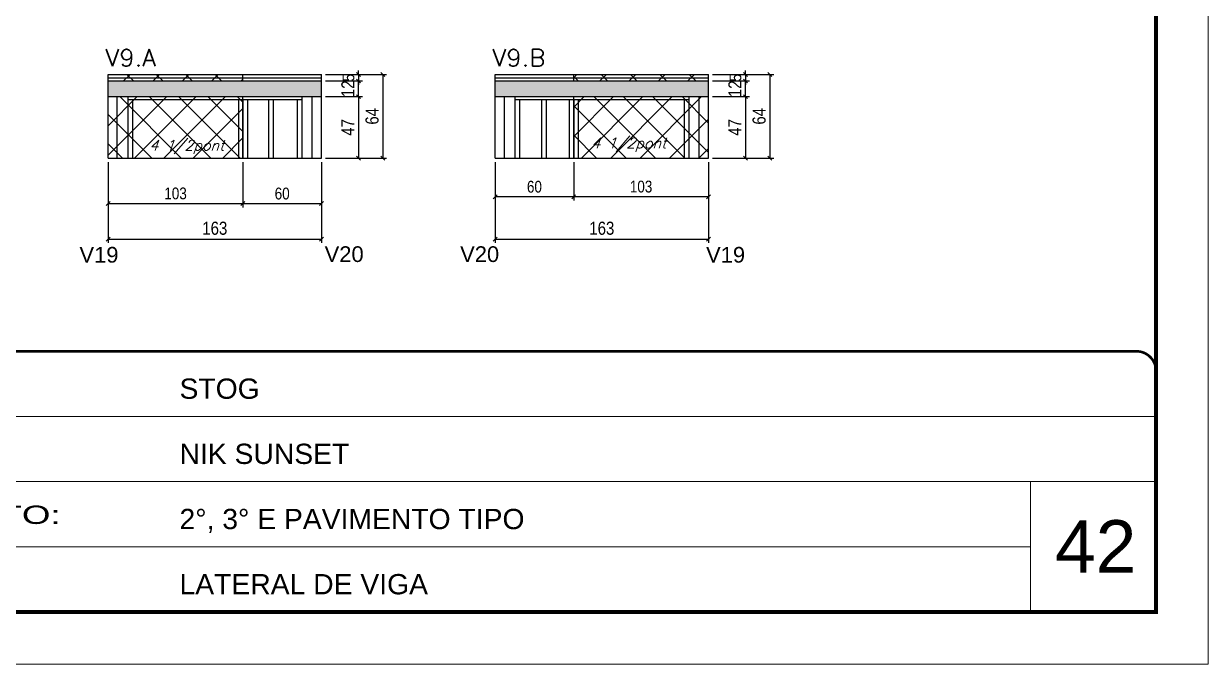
# Model space of a CAD drawing. Extents: x -10448 to -1189, y -11772 to 17235.
# Drawn here: x -8284 to -7378, y 4308 to 4798 of the extents above; entities that cross this region are included whole.
import ezdxf

# ---------------------------------------------------------------- set-up
doc = ezdxf.new("R2010")
doc.units = 0
doc.linetypes.add('CONTINUO', pattern=[0])
doc.linetypes.add('DASHED', pattern=[0.75, 0.5, -0.25])
for name, color, linetype in [('5', 5, 'Continuous'), ('COTA', 241, 'Continuous'), ('Painéis', 200, 'Continuous'), ('SARR_2.2x7', 40, 'Continuous'), ('SARR_3.5x7', 81, 'Continuous'), ('SARR_EDITAR', 141, 'Continuous'), ('texto', 7, 'Continuous')]:
    doc.layers.add(name, color=color, linetype=linetype)
for name, color, linetype, lineweight in [('CARIMBO', 255, 'Continuous', 9), ('Folhas', 255, 'Continuous', 9), ('Hachura', 251, 'Continuous', 9), ('SARRAFO DE PRESSAO', 251, 'DASHED', 9), ('Texto Seção', 7, 'Continuous', 15)]:
    doc.layers.add(name, color=color, linetype=linetype, lineweight=lineweight)
doc.styles.add('ARIAL', font='arial.ttf')
doc.styles.add('COTA TECNICA', font='techl___.ttf', dxfattribs={"height": 10})
doc.styles.add('COTA TECNICA-50', font='techl___.ttf', dxfattribs={"height": 9})
doc.styles.add('REGUA-120', font='ROMANS.shx', dxfattribs={"height": 15})
doc.styles.add('Romans', font='romans.shx')
doc.styles.get("Standard").update_dxf_attribs({"font": 'arial.ttf'})
doc.styles.add('Tecnologia', font='')
doc.styles.get('Tecnologia').set_extended_font_data('Forgotten Futurist')
doc.dimstyles.new('COTA PAINEL-50', dxfattribs={"dimtxt": 9, "dimasz": 3, "dimexe": 3, "dimexo": 3, "dimgap": 3, "dimtad": 1, "dimdec": 1, "dimzin": 12, "dimdsep": 46, "dimtxsty": 'COTA TECNICA-50', "dimblk1": 'OBLIQUE', "dimblk2": 'OBLIQUE', "dimsah": 1, "dimcen": 0.9, "dimclrd": 4, "dimclre": 4, "dimclrt": 240, "dimadec": 1, "dimazin": 3, "dimtfac": 1, "dimtdec": 1, "dimtmove": 0, "dimatfit": 3, "dimfxl": 1, "dimtolj": 1, "dimtzin": 12, "dimarcsym": 0})
doc.dimstyles.new('PAINEL', dxfattribs={"dimtxt": 10, "dimasz": 3, "dimexe": 3, "dimexo": 3, "dimgap": 3, "dimtad": 1, "dimdec": 1, "dimzin": 12, "dimdsep": 46, "dimtxsty": 'COTA TECNICA', "dimblk1": 'OBLIQUE', "dimblk2": 'OBLIQUE', "dimsah": 1, "dimcen": 0.9, "dimclrd": 4, "dimclre": 4, "dimclrt": 240, "dimadec": 1, "dimazin": 3, "dimtfac": 1, "dimtdec": 1, "dimtmove": 0, "dimatfit": 3, "dimfxl": 1, "dimtolj": 1, "dimtzin": 12, "dimarcsym": 0})
pattern_1 = [(45, (-139012.197, -18579.379), (-11.2253202, 11.2253202), []), (135, (-139012.197, -18579.379), (-11.2253202, -11.2253202), [])]
pattern_2 = [(45, (-138716.399, -18355.662), (-11.2253202, 11.2253202), []), (135, (-138716.399, -18355.662), (-11.2253202, -11.2253202), [])]

# ---------------------------------------------------------------- blocks, each defined once
blk = doc.blocks.new('9999999999')
at = {"color": 30, "linetype": 'CONTINUO'}
for p, q in [((98564.56, 34379.64), (99583.98, 34379.64)), ((98564.56, 34329.83), (99487.98, 34329.83)), ((99583.98, 34329.83), (99487.98, 34329.83)), ((99487.98, 34329.83), (99487.98, 34230.21)), ((98564.56, 34280.02), (99487.98, 34280.02))]:
    blk.add_line(p, q, dxfattribs=at)
at = {"color": 30, "linetype": 'CONTINUO', "const_width": 2}
blk.add_lwpolyline([(99583.98, 34230.21), (99583.98, 34414.45, 0.414214), (99568.98, 34429.45), (98228.98, 34429.45, 0.414214), (98213.98, 34414.45), (98213.98, 34245.21, 0.414214), (98228.98, 34230.21), (99583.98, 34230.21)], format="xyb", dxfattribs=at)
at = {"layer": 'Folhas'}
blk.add_lwpolyline([(98138.98, 34190.21), (99623.98, 34190.21), (99623.98, 35240.21), (98138.98, 35240.21)], close=True, dxfattribs=at)
at = {"layer": 'Folhas', "color": 30, "const_width": 3}
blk.add_lwpolyline([(98213.98, 34230.21), (99583.98, 34230.21), (99583.98, 35200.21), (98213.98, 35200.21)], close=True, dxfattribs=at)
at = {"color": 7, "linetype": 'Continuous', "ltscale": 5, "style": 'ARIAL'}
for s, height, p in [('STOG', 15.483, (98837.68, 34393.13)), ('NIK SUNSET', 15.483, (98837.68, 34343.32)), ('2°, 3° E PAVIMENTO TIPO', 15.4829, (98837.68, 34293.51)), ('LATERAL DE VIGA', 15.4829, (98837.68, 34243.7))]:
    blk.add_text(s, height=height, dxfattribs=at).set_placement(p)
at = {"layer": 'Folhas', "color": 7, "style": 'Tecnologia', "width": 1.5}
blk.add_text('PAVIMENTO:', height=14, dxfattribs=at).set_placement((98573.65, 34297.5))
blk = doc.blocks.new('_Oblique')
at = {"color": 0, "linetype": 'ByBlock', "lineweight": -2}
blk.add_line((-0.5, -0.5), (0.5, 0.5), dxfattribs=at)
blk = doc.blocks.new('*D1743')
at = {"layer": 'COTA', "color": 4, "linetype": 'ByBlock', "lineweight": -2, "transparency": 16777216}
for p, q in [((-8219.12, 4692.31), (-8219.12, 4630.49)), ((-8056.12, 4692.31), (-8056.12, 4630.49)), ((-8219.12, 4633.49), (-8056.12, 4633.49))]:
    blk.add_line(p, q, dxfattribs=at)
at = {"layer": 'Defpoints', "color": 0, "linetype": 'ByBlock', "transparency": 16777216}
for p in [(-8219.12, 4695.31), (-8056.12, 4695.31), (-8056.12, 4633.49)]:
    blk.add_point(p, dxfattribs=at)
at = {"layer": 'COTA', "color": 4, "linetype": 'ByBlock', "lineweight": -2, "transparency": 16777216, "xscale": 3, "yscale": 3, "zscale": 3, "rotation": 180}
blk.add_blockref('_Oblique', (-8219.12, 4633.49), dxfattribs=at)
at = {"layer": 'COTA', "color": 4, "linetype": 'ByBlock', "lineweight": -2, "transparency": 16777216, "xscale": 3, "yscale": 3, "zscale": 3}
blk.add_blockref('_Oblique', (-8056.12, 4633.49), dxfattribs=at)
at = {"layer": 'COTA', "color": 240, "linetype": 'ByBlock', "transparency": 16777216, "insert": (-8137.62, 4641.7), "char_height": 10, "attachment_point": 5, "style": 'COTA TECNICA'}
blk.add_mtext('\\A1;163', dxfattribs=at)
blk = doc.blocks.new('*D666')
at = {"layer": 'COTA', "color": 4, "linetype": 'ByBlock', "lineweight": -2, "transparency": 16777216}
for p, q in [((-8053.12, 4742.31), (-8024.84, 4742.31)), ((-8027.84, 4742.31), (-8027.84, 4695.31)), ((-8053.12, 4695.31), (-8024.84, 4695.31))]:
    blk.add_line(p, q, dxfattribs=at)
at = {"layer": 'Defpoints', "color": 0, "linetype": 'ByBlock', "transparency": 16777216}
for p in [(-8056.12, 4742.31), (-8056.12, 4695.31), (-8027.84, 4695.31)]:
    blk.add_point(p, dxfattribs=at)
at = {"layer": 'COTA', "color": 4, "linetype": 'ByBlock', "lineweight": -2, "transparency": 16777216, "xscale": 3, "yscale": 3, "zscale": 3}
for p, rotation in [((-8027.84, 4742.31), 90), ((-8027.84, 4695.31), 270)]:
    blk.add_blockref('_Oblique', p, dxfattribs=dict(at, rotation=rotation))
at = {"layer": 'COTA', "color": 240, "linetype": 'ByBlock', "transparency": 16777216, "insert": (-8035.92, 4718.81), "char_height": 10, "attachment_point": 5, "rotation": 90, "style": 'COTA TECNICA'}
blk.add_mtext('\\A1;47', dxfattribs=at)
blk = doc.blocks.new('*D667')
at = {"layer": 'COTA', "color": 4, "linetype": 'ByBlock', "lineweight": -2, "transparency": 16777216}
for p, q in [((-8053.12, 4754.31), (-8024.84, 4754.31)), ((-8027.84, 4742.31), (-8027.84, 4754.31)), ((-8053.12, 4742.31), (-8024.84, 4742.31))]:
    blk.add_line(p, q, dxfattribs=at)
at = {"layer": 'Defpoints', "color": 0, "linetype": 'ByBlock', "transparency": 16777216}
for p in [(-8056.12, 4754.31), (-8027.84, 4754.31), (-8056.12, 4742.31)]:
    blk.add_point(p, dxfattribs=at)
at = {"layer": 'COTA', "color": 4, "linetype": 'ByBlock', "lineweight": -2, "transparency": 16777216, "xscale": 3, "yscale": 3, "zscale": 3}
for p, rotation in [((-8027.84, 4754.31), 90), ((-8027.84, 4742.31), 270)]:
    blk.add_blockref('_Oblique', p, dxfattribs=dict(at, rotation=rotation))
at = {"layer": 'COTA', "color": 240, "linetype": 'ByBlock', "transparency": 16777216, "insert": (-8035.9, 4748.31), "char_height": 10, "attachment_point": 5, "rotation": 90, "style": 'COTA TECNICA'}
blk.add_mtext('\\A1;12', dxfattribs=at)
blk = doc.blocks.new('*D668')
at = {"layer": 'COTA', "color": 4, "linetype": 'ByBlock', "lineweight": -2, "transparency": 16777216}
for p, q in [((-8053.12, 4759.31), (-8006.26, 4759.31)), ((-8009.26, 4759.31), (-8009.26, 4695.31)), ((-8053.12, 4695.31), (-8006.26, 4695.31))]:
    blk.add_line(p, q, dxfattribs=at)
at = {"layer": 'Defpoints', "color": 0, "linetype": 'ByBlock', "transparency": 16777216}
for p in [(-8056.12, 4759.31), (-8056.12, 4695.31), (-8009.26, 4695.31)]:
    blk.add_point(p, dxfattribs=at)
at = {"layer": 'COTA', "color": 4, "linetype": 'ByBlock', "lineweight": -2, "transparency": 16777216, "xscale": 3, "yscale": 3, "zscale": 3}
for p, rotation in [((-8009.26, 4759.31), 90), ((-8009.26, 4695.31), 270)]:
    blk.add_blockref('_Oblique', p, dxfattribs=dict(at, rotation=rotation))
at = {"layer": 'COTA', "color": 240, "linetype": 'ByBlock', "transparency": 16777216, "insert": (-8017.36, 4727.31), "char_height": 10, "attachment_point": 5, "rotation": 90, "style": 'COTA TECNICA'}
blk.add_mtext('\\A1;64', dxfattribs=at)
blk = doc.blocks.new('*D1744')
at = {"layer": 'COTA', "color": 4, "linetype": 'ByBlock', "lineweight": -2, "transparency": 16777216}
for p, q in [((-8053.12, 4759.31), (-8024.84, 4759.31)), ((-8053.12, 4754.31), (-8024.84, 4754.31)), ((-8027.84, 4759.31), (-8027.84, 4762.31)), ((-8027.84, 4759.31), (-8027.84, 4754.31)), ((-8027.84, 4754.31), (-8027.84, 4751.31))]:
    blk.add_line(p, q, dxfattribs=at)
at = {"layer": 'Defpoints', "color": 0, "linetype": 'ByBlock', "transparency": 16777216}
for p in [(-8056.12, 4759.31), (-8056.12, 4754.31), (-8027.84, 4754.31)]:
    blk.add_point(p, dxfattribs=at)
at = {"layer": 'COTA', "color": 4, "linetype": 'ByBlock', "lineweight": -2, "transparency": 16777216, "xscale": 3, "yscale": 3, "zscale": 3}
for p, rotation in [((-8027.84, 4759.31), 270), ((-8027.84, 4754.31), 90)]:
    blk.add_blockref('_Oblique', p, dxfattribs=dict(at, rotation=rotation))
at = {"layer": 'COTA', "color": 240, "linetype": 'ByBlock', "transparency": 16777216, "insert": (-8035.44, 4756.81), "char_height": 9, "attachment_point": 5, "rotation": 90, "style": 'COTA TECNICA-50'}
blk.add_mtext('\\A1;5', dxfattribs=at)
blk = doc.blocks.new('*D1745')
at = {"layer": 'COTA', "color": 4, "linetype": 'ByBlock', "lineweight": -2, "transparency": 16777216}
for p, q in [((-7923.32, 4692.31), (-7923.32, 4630.49)), ((-7760.32, 4692.31), (-7760.32, 4630.49)), ((-7923.32, 4633.49), (-7760.32, 4633.49))]:
    blk.add_line(p, q, dxfattribs=at)
at = {"layer": 'Defpoints', "color": 0, "linetype": 'ByBlock', "transparency": 16777216}
for p in [(-7923.32, 4695.31), (-7760.32, 4695.31), (-7760.32, 4633.49)]:
    blk.add_point(p, dxfattribs=at)
at = {"layer": 'COTA', "color": 4, "linetype": 'ByBlock', "lineweight": -2, "transparency": 16777216, "xscale": 3, "yscale": 3, "zscale": 3, "rotation": 180}
blk.add_blockref('_Oblique', (-7923.32, 4633.49), dxfattribs=at)
at = {"layer": 'COTA', "color": 4, "linetype": 'ByBlock', "lineweight": -2, "transparency": 16777216, "xscale": 3, "yscale": 3, "zscale": 3}
blk.add_blockref('_Oblique', (-7760.32, 4633.49), dxfattribs=at)
at = {"layer": 'COTA', "color": 240, "linetype": 'ByBlock', "transparency": 16777216, "insert": (-7841.82, 4641.7), "char_height": 10, "attachment_point": 5, "style": 'COTA TECNICA'}
blk.add_mtext('\\A1;163', dxfattribs=at)
blk = doc.blocks.new('*D653')
at = {"layer": 'COTA', "color": 4, "linetype": 'ByBlock', "lineweight": -2, "transparency": 16777216}
for p, q in [((-7757.32, 4742.31), (-7729.04, 4742.31)), ((-7732.04, 4742.31), (-7732.04, 4695.31)), ((-7757.32, 4695.31), (-7729.04, 4695.31))]:
    blk.add_line(p, q, dxfattribs=at)
at = {"layer": 'Defpoints', "color": 0, "linetype": 'ByBlock', "transparency": 16777216}
for p in [(-7760.32, 4742.31), (-7760.32, 4695.31), (-7732.04, 4695.31)]:
    blk.add_point(p, dxfattribs=at)
at = {"layer": 'COTA', "color": 4, "linetype": 'ByBlock', "lineweight": -2, "transparency": 16777216, "xscale": 3, "yscale": 3, "zscale": 3}
for p, rotation in [((-7732.04, 4742.31), 90), ((-7732.04, 4695.31), 270)]:
    blk.add_blockref('_Oblique', p, dxfattribs=dict(at, rotation=rotation))
at = {"layer": 'COTA', "color": 240, "linetype": 'ByBlock', "transparency": 16777216, "insert": (-7740.12, 4718.81), "char_height": 10, "attachment_point": 5, "rotation": 90, "style": 'COTA TECNICA'}
blk.add_mtext('\\A1;47', dxfattribs=at)
blk = doc.blocks.new('*D654')
at = {"layer": 'COTA', "color": 4, "linetype": 'ByBlock', "lineweight": -2, "transparency": 16777216}
for p, q in [((-7757.32, 4754.31), (-7729.04, 4754.31)), ((-7732.04, 4742.31), (-7732.04, 4754.31)), ((-7757.32, 4742.31), (-7729.04, 4742.31))]:
    blk.add_line(p, q, dxfattribs=at)
at = {"layer": 'Defpoints', "color": 0, "linetype": 'ByBlock', "transparency": 16777216}
for p in [(-7760.32, 4754.31), (-7732.04, 4754.31), (-7760.32, 4742.31)]:
    blk.add_point(p, dxfattribs=at)
at = {"layer": 'COTA', "color": 4, "linetype": 'ByBlock', "lineweight": -2, "transparency": 16777216, "xscale": 3, "yscale": 3, "zscale": 3}
for p, rotation in [((-7732.04, 4754.31), 90), ((-7732.04, 4742.31), 270)]:
    blk.add_blockref('_Oblique', p, dxfattribs=dict(at, rotation=rotation))
at = {"layer": 'COTA', "color": 240, "linetype": 'ByBlock', "transparency": 16777216, "insert": (-7740.1, 4748.31), "char_height": 10, "attachment_point": 5, "rotation": 90, "style": 'COTA TECNICA'}
blk.add_mtext('\\A1;12', dxfattribs=at)
blk = doc.blocks.new('*D655')
at = {"layer": 'COTA', "color": 4, "linetype": 'ByBlock', "lineweight": -2, "transparency": 16777216}
for p, q in [((-7757.32, 4759.31), (-7710.46, 4759.31)), ((-7713.46, 4759.31), (-7713.46, 4695.31)), ((-7757.32, 4695.31), (-7710.46, 4695.31))]:
    blk.add_line(p, q, dxfattribs=at)
at = {"layer": 'Defpoints', "color": 0, "linetype": 'ByBlock', "transparency": 16777216}
for p in [(-7760.32, 4759.31), (-7760.32, 4695.31), (-7713.46, 4695.31)]:
    blk.add_point(p, dxfattribs=at)
at = {"layer": 'COTA', "color": 4, "linetype": 'ByBlock', "lineweight": -2, "transparency": 16777216, "xscale": 3, "yscale": 3, "zscale": 3}
for p, rotation in [((-7713.46, 4759.31), 90), ((-7713.46, 4695.31), 270)]:
    blk.add_blockref('_Oblique', p, dxfattribs=dict(at, rotation=rotation))
at = {"layer": 'COTA', "color": 240, "linetype": 'ByBlock', "transparency": 16777216, "insert": (-7721.56, 4727.31), "char_height": 10, "attachment_point": 5, "rotation": 90, "style": 'COTA TECNICA'}
blk.add_mtext('\\A1;64', dxfattribs=at)
blk = doc.blocks.new('*D1731')
at = {"layer": 'COTA', "color": 4, "linetype": 'ByBlock', "lineweight": -2, "transparency": 16777216}
for p, q in [((-7757.32, 4759.31), (-7729.04, 4759.31)), ((-7757.32, 4754.31), (-7729.04, 4754.31)), ((-7732.04, 4759.31), (-7732.04, 4762.31)), ((-7732.04, 4759.31), (-7732.04, 4754.31)), ((-7732.04, 4754.31), (-7732.04, 4751.31))]:
    blk.add_line(p, q, dxfattribs=at)
at = {"layer": 'Defpoints', "color": 0, "linetype": 'ByBlock', "transparency": 16777216}
for p in [(-7760.32, 4759.31), (-7760.32, 4754.31), (-7732.04, 4754.31)]:
    blk.add_point(p, dxfattribs=at)
at = {"layer": 'COTA', "color": 4, "linetype": 'ByBlock', "lineweight": -2, "transparency": 16777216, "xscale": 3, "yscale": 3, "zscale": 3}
for p, rotation in [((-7732.04, 4759.31), 270), ((-7732.04, 4754.31), 90)]:
    blk.add_blockref('_Oblique', p, dxfattribs=dict(at, rotation=rotation))
at = {"layer": 'COTA', "color": 240, "linetype": 'ByBlock', "transparency": 16777216, "insert": (-7739.64, 4756.81), "char_height": 9, "attachment_point": 5, "rotation": 90, "style": 'COTA TECNICA-50'}
blk.add_mtext('\\A1;5', dxfattribs=at)
blk = doc.blocks.new('*D1732')
at = {"layer": 'COTA', "color": 4, "linetype": 'ByBlock', "lineweight": -2, "transparency": 16777216}
for p, q in [((-8219.12, 4692.31), (-8219.12, 4657.62)), ((-8116.12, 4692.31), (-8116.12, 4657.62)), ((-8219.12, 4660.62), (-8116.12, 4660.62))]:
    blk.add_line(p, q, dxfattribs=at)
at = {"layer": 'Defpoints', "color": 0, "linetype": 'ByBlock', "transparency": 16777216}
for p in [(-8219.12, 4695.31), (-8116.12, 4695.31), (-8116.12, 4660.62)]:
    blk.add_point(p, dxfattribs=at)
at = {"layer": 'COTA', "color": 4, "linetype": 'ByBlock', "lineweight": -2, "transparency": 16777216, "xscale": 3, "yscale": 3, "zscale": 3, "rotation": 180}
blk.add_blockref('_Oblique', (-8219.12, 4660.62), dxfattribs=at)
at = {"layer": 'COTA', "color": 4, "linetype": 'ByBlock', "lineweight": -2, "transparency": 16777216, "xscale": 3, "yscale": 3, "zscale": 3}
blk.add_blockref('_Oblique', (-8116.12, 4660.62), dxfattribs=at)
at = {"layer": 'COTA', "color": 240, "linetype": 'ByBlock', "transparency": 16777216, "insert": (-8167.62, 4668.32), "char_height": 9, "attachment_point": 5, "style": 'COTA TECNICA-50'}
blk.add_mtext('\\A1;103', dxfattribs=at)
blk = doc.blocks.new('*D1733')
at = {"layer": 'COTA', "color": 4, "linetype": 'ByBlock', "lineweight": -2, "transparency": 16777216}
for p, q in [((-8116.12, 4692.31), (-8116.12, 4657.62)), ((-8056.12, 4692.31), (-8056.12, 4657.62)), ((-8116.12, 4660.62), (-8056.12, 4660.62))]:
    blk.add_line(p, q, dxfattribs=at)
at = {"layer": 'Defpoints', "color": 0, "linetype": 'ByBlock', "transparency": 16777216}
for p in [(-8116.12, 4695.31), (-8056.12, 4695.31), (-8056.12, 4660.62)]:
    blk.add_point(p, dxfattribs=at)
at = {"layer": 'COTA', "color": 4, "linetype": 'ByBlock', "lineweight": -2, "transparency": 16777216, "xscale": 3, "yscale": 3, "zscale": 3, "rotation": 180}
blk.add_blockref('_Oblique', (-8116.12, 4660.62), dxfattribs=at)
at = {"layer": 'COTA', "color": 4, "linetype": 'ByBlock', "lineweight": -2, "transparency": 16777216, "xscale": 3, "yscale": 3, "zscale": 3}
blk.add_blockref('_Oblique', (-8056.12, 4660.62), dxfattribs=at)
at = {"layer": 'COTA', "color": 240, "linetype": 'ByBlock', "transparency": 16777216, "insert": (-8086.12, 4668.21), "char_height": 9, "attachment_point": 5, "style": 'COTA TECNICA-50'}
blk.add_mtext('\\A1;60', dxfattribs=at)
blk = doc.blocks.new('*D1734')
at = {"layer": 'COTA', "color": 4, "linetype": 'ByBlock', "lineweight": -2, "transparency": 16777216}
for p, q in [((-7863.32, 4692.31), (-7863.32, 4662.84)), ((-7760.32, 4692.31), (-7760.32, 4662.84)), ((-7760.32, 4665.84), (-7863.32, 4665.84))]:
    blk.add_line(p, q, dxfattribs=at)
at = {"layer": 'Defpoints', "color": 0, "linetype": 'ByBlock', "transparency": 16777216}
for p in [(-7863.32, 4695.31), (-7760.32, 4695.31), (-7863.32, 4665.84)]:
    blk.add_point(p, dxfattribs=at)
at = {"layer": 'COTA', "color": 4, "linetype": 'ByBlock', "lineweight": -2, "transparency": 16777216, "xscale": 3, "yscale": 3, "zscale": 3, "rotation": 180}
blk.add_blockref('_Oblique', (-7863.32, 4665.84), dxfattribs=at)
at = {"layer": 'COTA', "color": 4, "linetype": 'ByBlock', "lineweight": -2, "transparency": 16777216, "xscale": 3, "yscale": 3, "zscale": 3}
blk.add_blockref('_Oblique', (-7760.32, 4665.84), dxfattribs=at)
at = {"layer": 'COTA', "color": 240, "linetype": 'ByBlock', "transparency": 16777216, "insert": (-7811.82, 4673.54), "char_height": 9, "attachment_point": 5, "style": 'COTA TECNICA-50'}
blk.add_mtext('\\A1;103', dxfattribs=at)
blk = doc.blocks.new('*D1735')
at = {"layer": 'COTA', "color": 4, "linetype": 'ByBlock', "lineweight": -2, "transparency": 16777216}
for p, q in [((-7923.32, 4692.31), (-7923.32, 4662.84)), ((-7863.32, 4692.31), (-7863.32, 4662.84)), ((-7863.32, 4665.84), (-7923.32, 4665.84))]:
    blk.add_line(p, q, dxfattribs=at)
at = {"layer": 'Defpoints', "color": 0, "linetype": 'ByBlock', "transparency": 16777216}
for p in [(-7923.32, 4695.31), (-7863.32, 4695.31), (-7923.32, 4665.84)]:
    blk.add_point(p, dxfattribs=at)
at = {"layer": 'COTA', "color": 4, "linetype": 'ByBlock', "lineweight": -2, "transparency": 16777216, "xscale": 3, "yscale": 3, "zscale": 3, "rotation": 180}
blk.add_blockref('_Oblique', (-7923.32, 4665.84), dxfattribs=at)
at = {"layer": 'COTA', "color": 4, "linetype": 'ByBlock', "lineweight": -2, "transparency": 16777216, "xscale": 3, "yscale": 3, "zscale": 3}
blk.add_blockref('_Oblique', (-7863.32, 4665.84), dxfattribs=at)
at = {"layer": 'COTA', "color": 240, "linetype": 'ByBlock', "transparency": 16777216, "insert": (-7893.32, 4673.43), "char_height": 9, "attachment_point": 5, "style": 'COTA TECNICA-50'}
blk.add_mtext('\\A1;60', dxfattribs=at)

msp = doc.modelspace()

# ---------------------------------------------------------------- hatches: boundary and pattern name
at = {"layer": 'COTA', "linetype": 'ByBlock'}
h = msp.add_hatch(dxfattribs=at)
h.set_pattern_fill('AR-CONC', color=256, scale=0.03)
h.set_pattern_definition([(50, (-142254.557, -26633.3787), (5.46554007, -0.47817257), [0.5715, -6.2865]), (355, (-142254.557, -26633.379), (-1.05730264, 5.73170536), [0.4572, -5.02921753]), (100.4514447, (-142254.102, -26633.4186), (4.40823741, 5.25353256), [0.48570026, -5.34270734]), (46.1842, (-142254.557, -26631.855), (8.13237123, -1.26126984), [0.85725, -9.42975]), (96.6355576, (-142253.8795, -26631.96), (7.122124, 7.42278374), [0.7285507, -8.01406824]), (351.184151, (-142254.557, -26631.855), (7.122124, 7.42278374), [0.685799, -7.54379196]), (21, (-142253.795, -26632.2357), (4.54843174, -3.06795595), [0.5715, -6.2865]), (326, (-142253.795, -26632.236), (1.85406085, 5.52563898), [0.4572, -5.0292]), (71.451445, (-142253.416, -26632.4914), (6.40249258, 2.45768307), [0.48570026, -5.34269813]), (37.5, (-142254.5572, -26633.3787), (0.092658098, 2.536651166), [0, -4.96824, 0, -5.1054, 0, -5.04825]), (7.5, (-142254.5572, -26633.3787), (2.004589875, 3.005417245), [0, -2.91084, 0, -4.85394, 0, -1.92405]), (327.5, (-142256.2565, -26633.3787), (4.067717855, -0.17186232), [0, -1.905, 0, -5.9436, 0, -7.8867]), (317.5, (-142257.0185, -26633.3787), (4.44387544, 0.76279473), [0, -2.4765, 0, -3.94716, 0, -5.6007])])
h.paths.add_polyline_path([(-8056.12, 4742.31), (-8056.12, 4754.31), (-8219.12, 4754.31), (-8219.12, 4742.31)])
h = msp.add_hatch(dxfattribs=at)
h.set_pattern_fill('AR-CONC', color=256, scale=0.03)
h.set_pattern_definition([(50, (-141958.759, -26409.6623), (5.46554007, -0.47817257), [0.5715, -6.2865]), (355, (-141958.759, -26409.6623), (-1.05730264, 5.73170536), [0.4572, -5.02921753]), (100.4514447, (-141958.3034, -26409.702), (4.40823741, 5.25353256), [0.48570026, -5.34270734]), (46.1842, (-141958.759, -26408.1383), (8.13237123, -1.26126984), [0.85725, -9.42975]), (96.6355576, (-141958.081, -26408.2435), (7.122124, 7.42278374), [0.7285507, -8.01406824]), (351.184151, (-141958.759, -26408.138), (7.122124, 7.42278374), [0.685799, -7.54379196]), (21, (-141957.997, -26408.5193), (4.54843174, -3.06795595), [0.5715, -6.2865]), (326, (-141957.997, -26408.5193), (1.85406085, 5.52563898), [0.4572, -5.0292]), (71.451445, (-141957.618, -26408.775), (6.40249258, 2.45768307), [0.48570026, -5.34269813]), (37.5, (-141958.7589, -26409.6623), (0.092658098, 2.536651166), [0, -4.96824, 0, -5.1054, 0, -5.04825]), (7.5, (-141958.759, -26409.6623), (2.004589875, 3.005417245), [0, -2.91084, 0, -4.85394, 0, -1.92405]), (327.5, (-141960.4581, -26409.6623), (4.067717855, -0.17186232), [0, -1.905, 0, -5.9436, 0, -7.8867]), (317.5, (-141961.22, -26409.6623), (4.44387544, 0.76279473), [0, -2.4765, 0, -3.94716, 0, -5.6007])])
h.paths.add_polyline_path([(-7760.32, 4742.31), (-7760.32, 4754.31), (-7923.32, 4754.31), (-7923.32, 4742.31)])
at = {"layer": 'Hachura', "linetype": 'ByBlock'}
h = msp.add_hatch(dxfattribs=at)
h.set_pattern_fill('ANSI37', color=256, scale=5)
h.set_pattern_definition(pattern_1)
h.paths.add_polyline_path([(-8219.12, 4759.31), (-8219.12, 4754.31), (-8116.12, 4754.31), (-8116.12, 4759.31)])
h = msp.add_hatch(dxfattribs=at)
h.set_pattern_fill('ANSI37', color=256, scale=5)
h.set_pattern_definition(pattern_2)
h.paths.add_polyline_path([(-7863.32, 4759.31), (-7863.32, 4754.31), (-7760.32, 4754.31), (-7760.32, 4759.31)])
h = msp.add_hatch(dxfattribs=at)
h.set_pattern_fill('ANSI37', color=256, scale=5)
h.set_pattern_definition(pattern_1)
h.paths.add_polyline_path([(-8116.12, 4695.31), (-8116.12, 4742.31), (-8219.12, 4742.31), (-8219.12, 4695.31)])
h = msp.add_hatch(dxfattribs=at)
h.set_pattern_fill('ANSI37', color=256, scale=5)
h.set_pattern_definition(pattern_2)
h.paths.add_polyline_path([(-7863.32, 4742.31), (-7863.32, 4695.31), (-7760.32, 4695.31), (-7760.32, 4742.31)])

# ---------------------------------------------------------------- linework, layer by layer
at = {"layer": 'COTA', "linetype": 'ByBlock'}
for p, q in [((-8219.12, 4742.31), (-8219.12, 4754.31)), ((-8056.12, 4742.31), (-8056.12, 4754.31)), ((-7923.32, 4742.31), (-7923.32, 4754.31)), ((-7760.32, 4742.31), (-7760.32, 4754.31))]:
    msp.add_line(p, q, dxfattribs=at)
at = {"layer": 'Painéis', "linetype": 'ByBlock'}
for p, q in [((-8219.12, 4759.31), (-8056.12, 4759.31)), ((-8219.12, 4754.31), (-8219.12, 4759.31)), ((-8219.12, 4754.31), (-8056.12, 4754.31)), ((-8116.12, 4754.31), (-8116.12, 4759.31)), ((-8056.12, 4754.31), (-8056.12, 4759.31)), ((-7923.32, 4759.31), (-7760.32, 4759.31)), ((-7923.32, 4754.31), (-7923.32, 4759.31)), ((-7923.32, 4754.31), (-7760.32, 4754.31)), ((-7863.32, 4754.31), (-7863.32, 4759.31)), ((-7760.32, 4754.31), (-7760.32, 4759.31)), ((-8219.12, 4742.31), (-8056.12, 4742.31)), ((-8219.12, 4695.31), (-8219.12, 4742.31)), ((-8116.12, 4695.31), (-8116.12, 4742.31)), ((-8056.12, 4695.31), (-8056.12, 4742.31)), ((-7923.32, 4742.31), (-7760.32, 4742.31)), ((-7923.32, 4695.31), (-7923.32, 4742.31)), ((-7863.32, 4695.31), (-7863.32, 4742.31)), ((-7760.32, 4695.31), (-7760.32, 4742.31)), ((-8219.12, 4695.31), (-8056.12, 4695.31)), ((-7923.32, 4695.31), (-7760.32, 4695.31))]:
    msp.add_line(p, q, dxfattribs=at)
at = {"layer": 'SARR_2.2x7', "linetype": 'Continuous'}
for p, q in [((-8212.12, 4695.31), (-8212.12, 4742.31)), ((-8204.12, 4740.11), (-8116.12, 4740.11)), ((-8116.12, 4740.11), (-8071.12, 4740.11)), ((-8063.12, 4695.31), (-8063.12, 4742.31)), ((-7916.32, 4695.31), (-7916.32, 4742.31)), ((-7908.32, 4740.11), (-7863.32, 4740.11)), ((-7863.32, 4740.11), (-7775.32, 4740.11)), ((-7767.32, 4695.31), (-7767.32, 4742.31))]:
    msp.add_line(p, q, dxfattribs=at)
at = {"layer": 'SARR_3.5x7'}
for p, q in [((-8204.12, 4742.31), (-8204.12, 4695.31)), ((-8200.62, 4740.11), (-8200.62, 4695.31)), ((-8119.62, 4740.11), (-8119.62, 4695.31)), ((-8116.12, 4740.11), (-8116.12, 4695.31)), ((-8112.62, 4740.11), (-8112.62, 4695.31)), ((-8096.62, 4740.11), (-8096.62, 4695.31)), ((-8093.12, 4740.11), (-8093.12, 4695.31)), ((-8074.62, 4740.11), (-8074.62, 4695.31)), ((-8071.12, 4742.31), (-8071.12, 4695.31)), ((-7908.32, 4742.31), (-7908.32, 4695.31)), ((-7904.82, 4740.11), (-7904.82, 4695.31)), ((-7887.82, 4740.11), (-7887.82, 4695.31)), ((-7884.32, 4740.11), (-7884.32, 4695.31)), ((-7866.82, 4740.11), (-7866.82, 4695.31)), ((-7863.32, 4740.11), (-7863.32, 4695.31)), ((-7859.82, 4740.11), (-7859.82, 4695.31)), ((-7778.82, 4740.11), (-7778.82, 4695.31)), ((-7775.32, 4742.31), (-7775.32, 4695.31)), ((-8204.12, 4695.31), (-8200.62, 4695.31)), ((-8074.62, 4695.31), (-8071.12, 4695.31)), ((-7908.32, 4695.31), (-7904.82, 4695.31)), ((-7778.82, 4695.31), (-7775.32, 4695.31))]:
    msp.add_line(p, q, dxfattribs=at)
at = {"layer": 'SARR_EDITAR'}
for p, q in [((-8219.12, 4756.81), (-8116.12, 4756.81)), ((-8116.12, 4756.81), (-8056.12, 4756.81)), ((-7923.32, 4756.81), (-7863.32, 4756.81)), ((-7863.32, 4756.81), (-7760.32, 4756.81))]:
    msp.add_line(p, q, dxfattribs=at)

# ---------------------------------------------------------------- block references
at = {"layer": 'SARRAFO DE PRESSAO', "color": 6, "linetype": 'ByBlock'}
msp.add_blockref('9999999999', (-107002.26, -29881.73), dxfattribs=at)

# ---------------------------------------------------------------- texts
at = {"layer": '5', "linetype": 'Continuous'}
for s, rotation, p in [('V19', 0.00004, (-8241.04, 4615.47)), ('V20', 359.99996, (-8053.65, 4615.95)), ('V20', 0.00004, (-7950.1, 4615.95)), ('V19', 359.99996, (-7762.13, 4615.47))]:
    msp.add_text(s, height=12, rotation=rotation, dxfattribs=at).set_placement(p)
at = {"layer": 'CARIMBO', "style": 'ARIAL'}
msp.add_text('42', height=40, dxfattribs=at).set_placement((-7495.42, 4378.62))
at = {"layer": 'texto', "color": 2, "char_height": 8, "attachment_point": 5, "style": 'Romans'}
for insert in [(-8159.01, 4703.85), (-7821.21, 4705.57)]:
    msp.add_mtext('{\\Q19;\\C256;4 1/2pont}', dxfattribs=dict(at, insert=insert))
at = {"layer": 'Texto Seção', "style": 'REGUA-120', "width": 1.05}
for s, p in [('V9.A', (-8221.12, 4765.5)), ('V9.B', (-7925.32, 4765.5))]:
    msp.add_text(s, height=13, dxfattribs=at).set_placement(p)

# ---------------------------------------------------------------- dimensions: what is measured, and where the dimension line sits
at = {"layer": 'COTA', "linetype": 'ByBlock'}
for base, p1, p2, dimstyle, picture, middle in [((-8027.84, 4754.31), (-8056.12, 4759.31), (-8056.12, 4754.31), 'COTA PAINEL-50', '*D1744', (-8027.84, 4756.81)), ((-8027.84, 4754.31), (-8056.12, 4742.31), (-8056.12, 4754.31), 'PAINEL', '*D667', (-8027.84, 4748.31)), ((-7732.04, 4754.31), (-7760.32, 4759.31), (-7760.32, 4754.31), 'COTA PAINEL-50', '*D1731', (-7732.04, 4756.81)), ((-7732.04, 4754.31), (-7760.32, 4742.31), (-7760.32, 4754.31), 'PAINEL', '*D654', (-7732.04, 4748.31))]:
    dim = msp.add_linear_dim(base=base, p1=p1, p2=p2, angle=90, dimstyle=dimstyle, dxfattribs=at)
    dim.commit()
    dim.dimension.update_dxf_attribs({"geometry": picture, "text_midpoint": middle, "dimtype": 160})
for base, p1, p2, picture, middle in [((-8009.26, 4695.31), (-8056.12, 4759.31), (-8056.12, 4695.31), '*D668', (-8017.36, 4727.31)), ((-7713.46, 4695.31), (-7760.32, 4759.31), (-7760.32, 4695.31), '*D655', (-7721.56, 4727.31)), ((-8027.84, 4695.31), (-8056.12, 4742.31), (-8056.12, 4695.31), '*D666', (-8035.92, 4718.81)), ((-7732.04, 4695.31), (-7760.32, 4742.31), (-7760.32, 4695.31), '*D653', (-7740.12, 4718.81))]:
    dim = msp.add_linear_dim(base=base, p1=p1, p2=p2, angle=90, dimstyle='PAINEL', dxfattribs=at)
    dim.commit()
    dim.dimension.update_dxf_attribs({"geometry": picture, "text_midpoint": middle})
for base, p1, p2, dimstyle, picture, middle in [((-8056.12, 4633.49), (-8219.12, 4695.31), (-8056.12, 4695.31), 'PAINEL', '*D1743', (-8137.62, 4641.7)), ((-8116.12, 4660.62), (-8219.12, 4695.31), (-8116.12, 4695.31), 'COTA PAINEL-50', '*D1732', (-8167.62, 4668.32)), ((-7760.32, 4633.49), (-7923.32, 4695.31), (-7760.32, 4695.31), 'PAINEL', '*D1745', (-7841.82, 4641.7)), ((-7863.32, 4665.84), (-7760.32, 4695.31), (-7863.32, 4695.31), 'COTA PAINEL-50', '*D1734', (-7811.82, 4673.54))]:
    dim = msp.add_linear_dim(base=base, p1=p1, p2=p2, dimstyle=dimstyle, dxfattribs=at)
    dim.commit()
    dim.dimension.update_dxf_attribs({"geometry": picture, "text_midpoint": middle})
for base, p1, p2, picture, middle in [((-8056.12, 4660.62), (-8116.12, 4695.31), (-8056.12, 4695.31), '*D1733', (-8086.12, 4668.21)), ((-7923.32, 4665.84), (-7863.32, 4695.31), (-7923.32, 4695.31), '*D1735', (-7893.32, 4673.43))]:
    dim = msp.add_linear_dim(base=base, p1=p1, p2=p2, dimstyle='COTA PAINEL-50', override={"dimtmove": 1}, dxfattribs=at)
    dim.commit()
    dim.dimension.update_dxf_attribs({"geometry": picture, "text_midpoint": middle})

doc.saveas('drawing.dxf')
